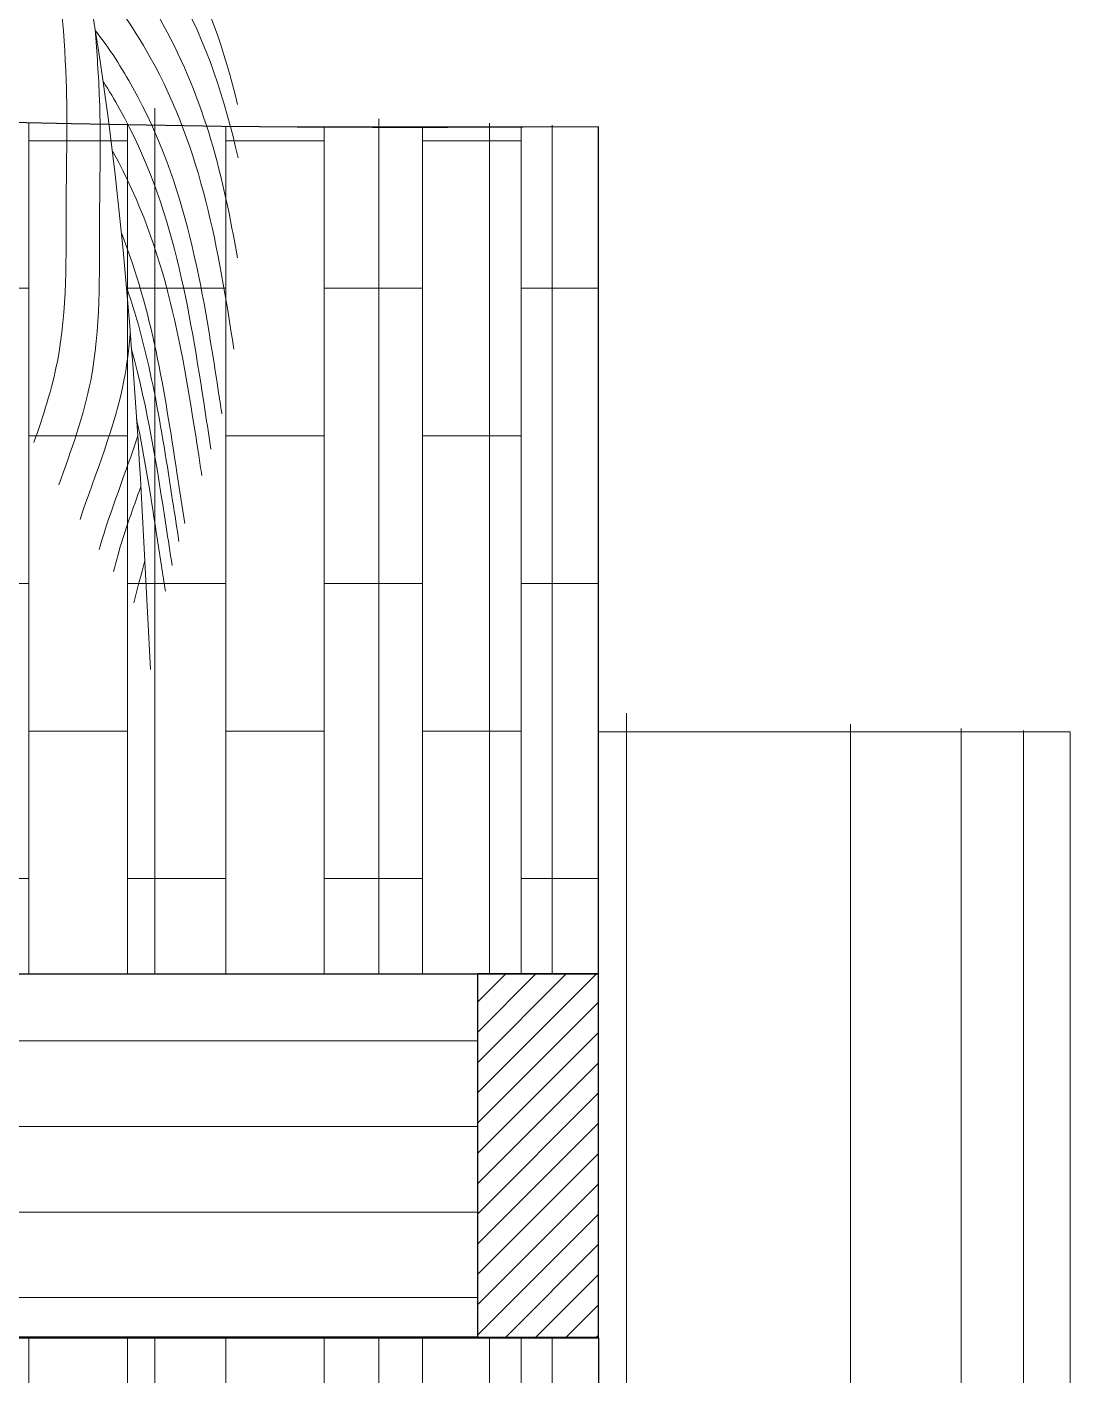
# Model space of a CAD drawing. Header units: inches. Extents: x 17.6 to 55, y 11.8 to 85.9.
# Drawn here: x 44.985 to 45.846, y 61.831 to 62.945 of the extents above; entities that cross this region are included whole.
import ezdxf

# ---------------------------------------------------------------- set-up
doc = ezdxf.new("R2010")
doc.units = ezdxf.units.IN
doc.header["$MEASUREMENT"] = 0
doc.layers.add('FURNITURE F 1 100', color=7, linetype='Continuous', lineweight=13, true_color=0x93979a)
doc.layers.add('HATCH F 1 100', color=7, linetype='Continuous', lineweight=0, true_color=0xc9c9c9)
doc.layers.add('TREE G 1 100', color=7, linetype='Continuous', lineweight=9, true_color=0xbed3d5, transparency=0.6)
doc.layers.add('WALL 1 100', color=250, linetype='Continuous', lineweight=30)
pattern_1 = [(90, (-1398.889507911058, -763.1572480572604), (-0.08129015999999999, 4.977586712308809e-18), []), (180, (-1398.889507911058, -763.1572480572604), (-0.08129016, -0.12192), [0.08129015999999999, -0.08129015999999999])]

msp = doc.modelspace()

# ---------------------------------------------------------------- hatches: boundary and pattern name
at = {"layer": 'HATCH F 1 100'}
h = msp.add_hatch(dxfattribs=at)
h.set_pattern_fill('AR-BRSTD', color=256, scale=0.0012, angle=90, style=0)
h.set_pattern_definition(pattern_1)
edge = h.paths.add_edge_path()
edge.add_line((37.88996586928279, 64.86239664625006), (37.88937172728693, 62.16239664625024))
edge.add_line((37.88937172728693, 62.16239664625024), (45.45680957892405, 62.16239664624979))
edge.add_line((45.45680957892405, 62.16239664624979), (45.45680957892382, 62.86239664629281))
edge.add_arc((45.31830711975269, 77.65266434712524), 14.79091618506046, 239.8528049786992, 270.53652676008153, ccw=False)
h = msp.add_hatch(dxfattribs=at)
h.set_pattern_fill('JIS_WOOD', color=256, scale=0.1, angle=135, style=0)
h.set_pattern_definition([(180, (-1398.889507911058, -763.1572480572604), (-6.938893903907228e-18, -0.07071067800000001), [])])
h.paths.add_polyline_path([(44.51954737612751, 62.16239664625002), (45.3568095789221, 62.16239664624979), (45.35680957892369, 61.86239664625006), (44.51954737612773, 61.86239664625006)])
h = msp.add_hatch(dxfattribs=at)
h.set_pattern_fill('JIS_WOOD', color=256, scale=0.025, style=0)
h.set_pattern_definition([(45, (-1398.889507911058, -763.1572480572604), (-0.01249999997902461, 0.01249999997902461), [])])
edge = h.paths.add_edge_path()
edge.add_line((45.35680957892369, 61.86239664625006), (45.45680957892382, 61.86239664625006))
edge.add_line((45.45680957892382, 61.86239664625006), (45.45680957892382, 62.16239664624979))
edge.add_line((45.45680957892382, 62.16239664624979), (45.3568095789221, 62.16239664624979))
edge.add_line((45.3568095789221, 62.16239664624979), (45.3568095789221, 61.86168779305214))
h = msp.add_hatch(dxfattribs=at)
h.set_pattern_fill('AR-BRSTD', color=256, scale=0.0012, angle=90, style=0)
h.set_pattern_definition(pattern_1)
h.paths.add_polyline_path([(44.87780620827853, 61.86173243214077), (45.45680957892382, 61.8616784738924), (45.45680957892382, 61.69239664624976), (44.87780620827853, 61.69239664624999)])
h.paths.add_polyline_path([(44.99423856134031, 61.69239664624999), (44.99423856134008, 61.13266626187166), (44.8778062082783, 61.13239664625004), (44.8778062082783, 61.69239664624999)])

# ---------------------------------------------------------------- linework, layer by layer
at = {"layer": 'FURNITURE F 1 100'}
for p, q in [((45.09047084992194, 62.87785853872217), (45.09047084992194, 62.16239664625002)), ((45.27535865006958, 62.86891791695436), (45.2753586500698, 62.16239664625002)), ((45.36680957891618, 62.86535243631485), (45.3668095789164, 62.16239664625024)), ((45.41849589461636, 62.86358789817106), (45.41849589461658, 62.16239664624979)), ((45.47994323959774, 62.37785853872217), (45.47994323959774, 59.6623966462507)), ((45.66483103974538, 62.36891791695413), (45.66483103974538, 61.69239664624999)), ((45.75628196859198, 62.36535243631485), (45.75628196859198, 61.69239664624999)), ((45.80796828429216, 62.36358789817083), (45.80796828429193, 61.69239664624999)), ((37.73111727877559, 62.16239664625024), (45.45680957892405, 62.16239664624979)), ((45.35680957892255, 61.86168779305214), (45.3568095789221, 62.16239664624979)), ((45.45680957892382, 62.16239664624979), (45.45680957892405, 59.66239664625002)), ((45.09047084992194, 61.86239399116104), (45.09047084992194, 59.65648420833733)), ((45.27535865006958, 61.86239583427843), (45.27535865006935, 59.65648420833733)), ((45.36680957891618, 61.86239664625006), (45.36680957891618, 59.65648420833733)), ((45.41849589461636, 61.86239664625006), (45.41849589461636, 59.65648420833733))]:
    msp.add_line(p, q, dxfattribs=at)
at = {"layer": 'FURNITURE F 1 100', "lineweight": 9}
for p, q in [((45.17980466103263, 62.86239664625006), (45.45680957892405, 62.86239664625006)), ((45.45680957892382, 62.86239664625006), (45.45680957892405, 59.66239664625002)), ((45.45680957892382, 62.36239664625006), (45.8462819685919, 62.36239664625006)), ((45.84628196859167, 62.36239664625006), (45.8462819685919, 59.66239664624979)), ((37.88996586928302, 62.16239664625024), (45.45680957892405, 62.16239664624979)), ((37.75040269687175, 61.86239664625006), (45.45680957892382, 61.8616784738924)), ((45.35680957892369, 61.86239664625006), (45.35680957892392, 61.86168779305191))]:
    msp.add_line(p, q, dxfattribs=at)
at = {"layer": 'FURNITURE F 1 100'}
msp.add_arc((45.318307119973, 77.65266434764428), 14.79091618561994, 239.8528049789707, 270.5365267592021, dxfattribs=at)
at = {"layer": 'TREE G 1 100'}
msp.add_spline([(45.08677392010414, 62.4139950138651), (44.90498108937591, 63.40696059832587), (44.31112098568515, 63.96399150144313), (43.71726088200212, 63.77024237126349), (43.55970730262011, 63.34641421052399), (43.55970730262011, 63.28586782273666)], degree=3, dxfattribs=at)
for points, knots in [([(45.15860639488342, 62.88072182551147), (45.14809553994424, 62.92491105379483), (45.11810777272849, 63.01415411933155), (45.05065381790878, 63.09922066734177), (45.00695232926815, 63.11288362361844)], [0.2786719144070552, 0.2786719144070552, 0.2786719144070552, 0.2786719144070552, 0.4791616948582793, 0.6896044074874159, 0.6896044074874159, 0.6896044074874159, 0.6896044074874159]), ([(45.01071476070361, 63.09730191494052), (45.0107418074676, 63.07542962509794), (45.00753861326503, 63.00972546504815), (45.0196911527873, 62.9106111224846), (45.01593175749981, 62.78984005304116), (45.01882298054097, 62.68723269213112), (44.99821921007806, 62.62369617345573), (44.9904460425882, 62.60158804206182)], [2.0859383917826, 2.0859383917826, 2.0859383917826, 2.0859383917826, 2.181894859126541, 2.373164893120943, 2.521700241141629, 2.712970275136031, 2.815436913789443, 2.815436913789443, 2.815436913789443, 2.815436913789443]), ([(45.15914573115715, 62.8365933857003), (45.14847967790975, 62.88425398028809), (45.12004230596899, 62.97315983135374), (45.05455040201009, 63.05793505390645), (45.01589516251848, 63.07484480216405)], [0.2633947946816978, 0.2633947946816978, 0.2633947946816978, 0.2633947946816978, 0.4791616948582793, 0.6720635146672529, 0.6720635146672529, 0.6720635146672529, 0.6720635146672529]), ([(45.15854680570756, 62.75417298430872), (45.14724041102973, 62.8197075757798), (45.12356359488895, 62.91912987620341), (45.05435918087296, 63.01347701893425), (45.02471030712145, 63.0335379479238)], [0.1853424535699523, 0.1853424535699523, 0.1853424535699523, 0.1853424535699523, 0.4791616948582793, 0.6383319161233306, 0.6383319161233306, 0.6383319161233306, 0.6383319161233306]), ([(45.15566948281612, 62.67852605713594), (45.14291416978649, 62.76082911469163), (45.12517972705037, 62.86939034439453), (45.05404125785363, 62.97199839691345), (45.03275980474969, 62.99166708142909)], [0.1126859834041216, 0.1126859834041216, 0.1126859834041216, 0.1126859834041216, 0.4791616948582793, 0.6032974930701495, 0.6032974930701495, 0.6032974930701495, 0.6032974930701495]), ([(45.04108344157949, 62.94300079366255), (45.04249634982803, 62.923720139197), (45.04644340845512, 62.87067189357364), (45.04343834925926, 62.77413397059897), (45.04652553990145, 62.66457186475051), (45.02128577716026, 62.59506968116509), (45.01103391771763, 62.566480020645)], [2.288457038339952, 2.288457038339952, 2.288457038339952, 2.288457038339952, 2.373164893120943, 2.521700241141629, 2.712970275136031, 2.845414188983619, 2.845414188983619, 2.845414188983619, 2.845414188983619]), ([(45.14571708880813, 62.62520009483157), (45.14470796121755, 62.63169121356802), (45.13044415624445, 62.72359243848948), (45.11430931598279, 62.83112593616713), (45.05290934579348, 62.9271200429084), (45.04128496037988, 62.94174149866919)], [0.07080522509855341, 0.07080522509855341, 0.07080522509855341, 0.07080522509855341, 0.09962587499419497, 0.4791616948582793, 0.5560638292367731, 0.5560638292367731, 0.5560638292367731, 0.5560638292367731]), ([(45.1367323835786, 62.59595062270998), (45.13513156981794, 62.60623043346456), (45.12025208266137, 62.70196964907697), (45.10488571043784, 62.80438155551562), (45.05254002613783, 62.89239575898861), (45.04758957894019, 62.9000242511847)], [0.05401937560298064, 0.05401937560298064, 0.05401937560298064, 0.05401937560298064, 0.09962587499419497, 0.4791616948582793, 0.5161661470684659, 0.5161661470684659, 0.5161661470684659, 0.5161661470684659]), ([(45.12916724037332, 62.57420245341379), (45.12829923789646, 62.57978841891051), (45.1141822967531, 62.67077270071783), (45.10064396783646, 62.76100128911091), (45.05549314013315, 62.8421166580392), (45.0551577877397, 62.84271568765868)], [0.07481865623480687, 0.07481865623480687, 0.07481865623480687, 0.07481865623480687, 0.09962587499419497, 0.4791616948582793, 0.4819866532429306, 0.4819866532429306, 0.4819866532429306, 0.4819866532429306]), ([(45.11518660204315, 62.53460179873397), (45.11299964452878, 62.54862858641897), (45.10034627118735, 62.62993645816638), (45.08822848862287, 62.71014398442819), (45.06270769092789, 62.77463037116283)], [0.03743137642266003, 0.03743137642266003, 0.03743137642266003, 0.03743137642266003, 0.09962587499419497, 0.3982648279584891, 0.3982648279584891, 0.3982648279584891, 0.3982648279584891]), ([(45.11031275052478, 62.51960129391406), (45.10855805166462, 62.53086522511327), (45.0974848738028, 62.60208864452031), (45.08682304646022, 62.67246696405525), (45.06689794443669, 62.73031647040804)], [0.04966180929547005, 0.04966180929547005, 0.04966180929547005, 0.04966180929547005, 0.09962587499419497, 0.3658868645385084, 0.3658868645385084, 0.3658868645385084, 0.3658868645385084]), ([(45.07011187830172, 62.69217772924637), (45.06904467312957, 62.67894261040962), (45.06243549231108, 62.62616273338969), (45.04144841644116, 62.57632594548519), (45.0285455934049, 62.53796696794049)], [2.654620558155135, 2.654620558155135, 2.654620558155135, 2.654620558155135, 2.712970275136031, 2.889304399089167, 2.889304399089167, 2.889304399089167, 2.889304399089167]), ([(45.10464234633214, 62.5000134986785), (45.10298665565456, 62.51064430044968), (45.09368804675451, 62.57046698335213), (45.08467969944282, 62.62969333780526), (45.07125800412742, 62.67755393187869)], [0.05246513732022182, 0.05246513732022182, 0.05246513732022182, 0.05246513732022182, 0.09962587499419497, 0.3180999726760315, 0.3180999726760315, 0.3180999726760315, 0.3180999726760315]), ([(45.09912752912892, 62.47865765200001), (45.09691733234463, 62.49283294075755), (45.08950092883443, 62.54048666454216), (45.08226849243324, 62.58776243675854), (45.07532170128066, 62.62066005981066)], [0.03677407862223764, 0.03677407862223764, 0.03677407862223764, 0.03677407862223764, 0.09962587499419497, 0.2482497129034367, 0.2482497129034367, 0.2482497129034367, 0.2482497129034367]), ([(45.07621315753018, 62.60702223515725), (45.06629120987618, 62.57636030522005), (45.05369754132558, 62.5455121455179), (45.04448948052455, 62.51370862030487), (45.04431169423169, 62.51309005610707)], [2.782828008798593, 2.782828008798593, 2.782828008798593, 2.782828008798593, 2.924384540109001, 2.927190809569526, 2.927190809569526, 2.927190809569526, 2.927190809569526]), ([(45.07878263007133, 62.56518640417377), (45.07235517896898, 62.54726760403898), (45.06400576463598, 62.52402610982423), (45.0575307806409, 62.50025568071757), (45.05611167346633, 62.49484978827419)], [2.841349849311023, 2.841349849311023, 2.841349849311023, 2.841349849311023, 2.924384540109001, 2.948766506294817, 2.948766506294817, 2.948766506294817, 2.948766506294817])]:
    msp.add_open_spline(points, degree=3, knots=knots, dxfattribs=at)
msp.add_open_spline([(45.08218170563323, 62.50411109524609), (45.07895156789, 62.49244535756768), (45.07608185031695, 62.48068578235868), (45.0731062275715, 62.46900374369758)], degree=3, dxfattribs=at)
at = {"layer": 'WALL 1 100'}
msp.add_lwpolyline([(37.88996586928279, 64.86239664625006), (37.88937172728693, 62.16239664625024), (45.45680957892405, 62.16239664624979), (45.45680957892382, 62.86239664629281, -0.1346887058288746), (37.88996586928279, 64.86239664625006, 1.798632872379327)], format="xyb", dxfattribs=at)
for points in [[(44.51954737612751, 62.16239664625002), (45.3568095789221, 62.16239664624979), (45.35680957892369, 61.86239664625006), (44.51954737612773, 61.86239664625006), (44.51954737612751, 62.16239664625002)], [(45.35680957892369, 61.86239664625006), (45.45680957892382, 61.86239664625006), (45.45680957892382, 62.16239664624979), (45.3568095789221, 62.16239664624979), (45.3568095789221, 61.86168779305214)], [(44.87780620827853, 61.86173243214077), (45.45680957892382, 61.8616784738924), (45.45680957892382, 61.69239664624976), (44.87780620827853, 61.69239664624999), (44.8778062082783, 61.86173243214077)]]:
    msp.add_lwpolyline(points, dxfattribs=at)

doc.saveas('drawing.dxf')
